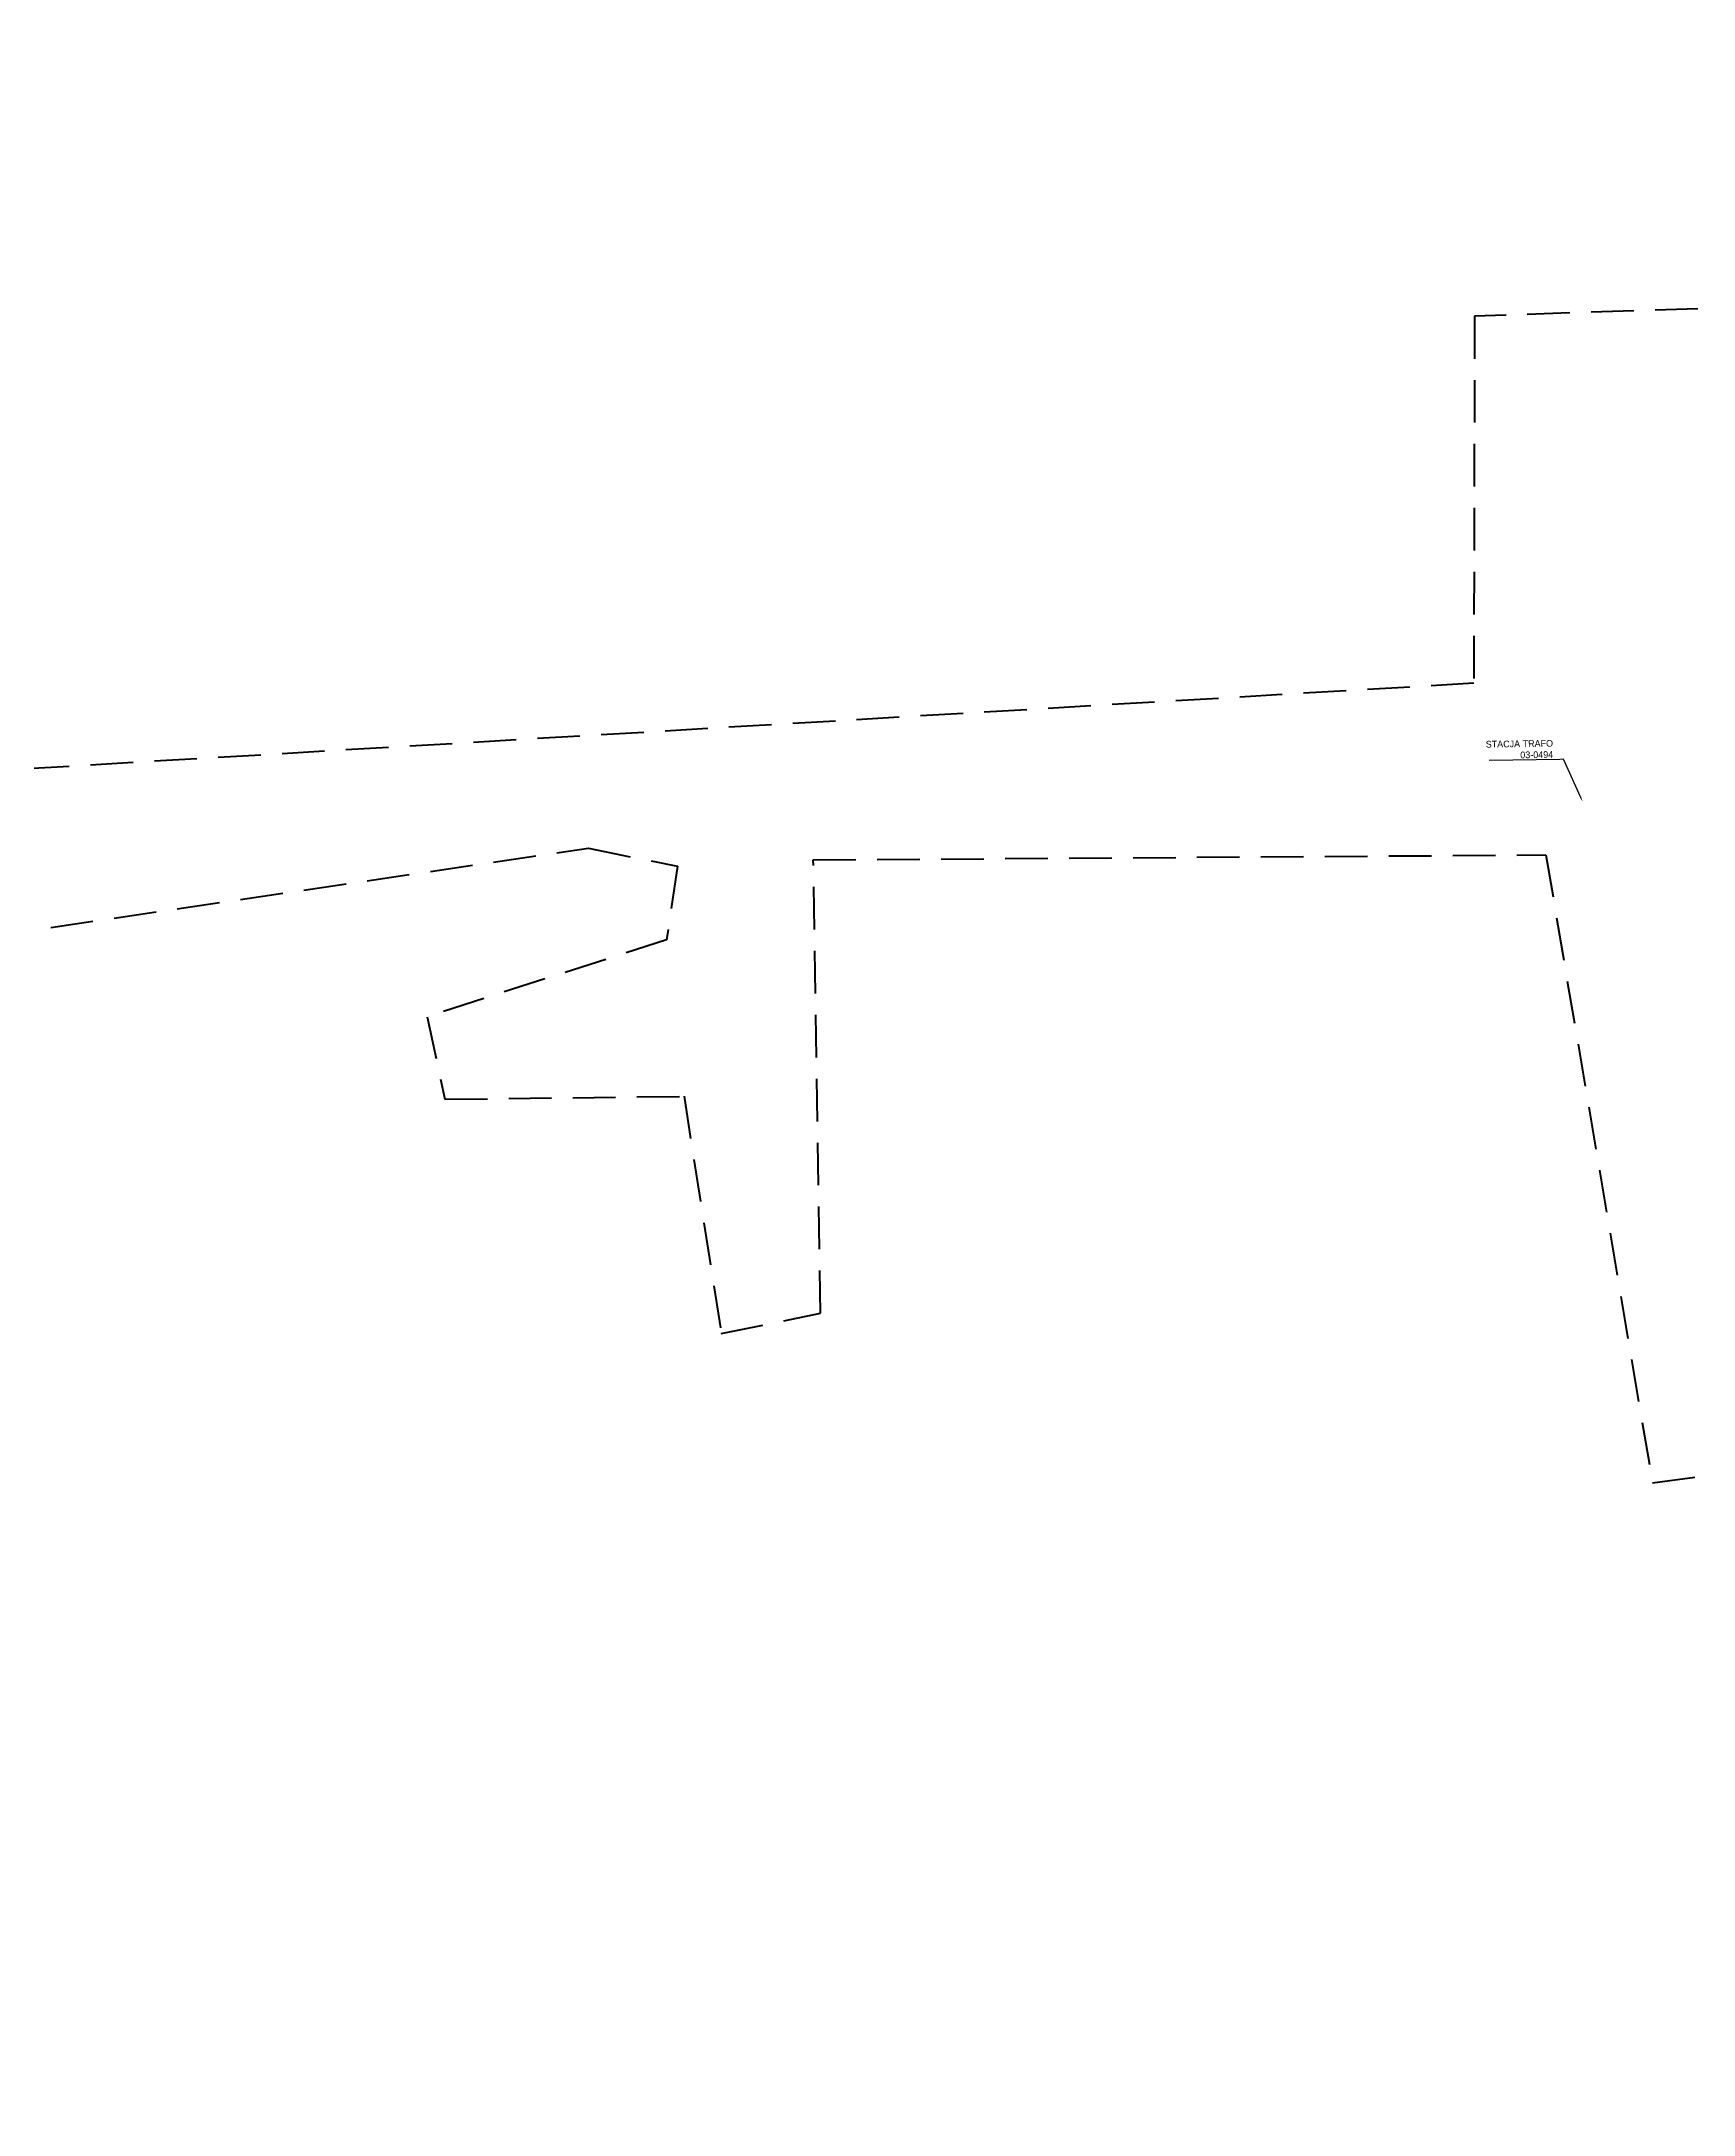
# Model space of a CAD drawing. Header units: metres. Extents: x 7523184 to 829536834, y 5784888 to 575610303.
# Drawn here: x 7526137 to 7526629, y 5786740 to 5787357 of the extents above; entities that cross this region are included whole.
import ezdxf
from ezdxf import colors
from ezdxf.entities.mleader import LeaderData, LeaderLine
from ezdxf.math import Vec2, Vec3

# ---------------------------------------------------------------- set-up
doc = ezdxf.new("R2010")
doc.units = ezdxf.units.M
doc.header["$MEASUREMENT"] = 0
doc.linetypes.add('DASHED', pattern=[19.05, 12.7, -6.35])
doc.layers.get('0').update_dxf_attribs({"lineweight": 18})
doc.layers.add('!trafo', color=6, linetype='DASHED', lineweight=50)
doc.layers.add('_mm trafo', color=3, linetype='Continuous', plot=False)
doc.styles.get("Standard").update_dxf_attribs({"font": ''})
doc.styles.get('Standard').set_extended_font_data('Lato Light')
picture_1 = doc.add_image_def('image1.png', size_in_pixel=(5547, 3763))

msp = doc.modelspace()

# ---------------------------------------------------------------- linework, layer by layer
at = {"layer": '!trafo'}
msp.add_lwpolyline([(7525815.72212, 5787043.95594), (7525887.16114, 5787046.90188), (7525883.11061, 5787090.10756), (7525970.19706, 5787068.50472), (7526299.95499, 5787117.0724), (7526326.53166, 5787111.71586), (7526323.27242, 5787089.79732), (7526251.90683, 5787066.88781), (7526257.2165, 5787042.29537), (7526328.46362, 5787043.19852), (7526339.5393, 5786972.52516), (7526369.07443, 5786978.59041), (7526366.96478, 5787113.60817), (7526585.20291, 5787115.08584), (7526616.93208, 5786928.08626), (7526679.04025, 5786936.18732), (7526635.15948, 5787214.32389), (7526904.13272, 5787246.47671), (7526896.99152, 5787286.3443), (7526563.959, 5787275.57972), (7526563.70584, 5787166.21336), (7525958.82631, 5787130.43366), (7525802.20572, 5787171.61407)], close=True, dxfattribs=at)

# ---------------------------------------------------------------- pictures from other files: only their frames are drawn
image = msp.add_image(picture_1, insert=(7523184.3053, 5784887.6493), size_in_units=(6912.7579, 4689.50928))
image.dxf.flags = 7

# ---------------------------------------------------------------- next in the draw order: leaders
at = {"layer": '_mm trafo', "color": 3}
ml = msp.add_multileader_mtext('Standard', dxfattribs=at)
ml.set_content('STACJA TRAFO\\P03-0494', color=3)
ml.set_leader_properties()
ml.build(insert=Vec2(0, 0))
ml.multileader.update_dxf_attribs({"has_text_frame": 1, "text_left_attachment_type": 5, "text_right_attachment_type": 5, "dogleg_length": 1, "arrow_head_size": 1.5})
ctx = ml.context
ctx.base_point, ctx.char_height, ctx.arrow_head_size, ctx.plane_origin, ctx.plane_x_axis, ctx.plane_y_axis = Vec3(7526564.68865, 5787143.18433), 2, 1.5, Vec3(7526599.35082, 5787100.17803), Vec3(0.999891497, 0.014730754), Vec3(-0.014730754, 0.999891497)
ctx.left_attachment, ctx.right_attachment, ctx.text_align_type, ctx.attachment_type = 5, 5, 2, 2
notes = []
notes.append((ctx, [(0, (1, 1, 0), (7526590.39118, 5787143.56299), (-0.999891497, -0.014730754), 1, [(0, [(7526596.11361, 5787130.98604)], 0, [])])]))
ctx.mtext.insert, ctx.mtext.text_direction, ctx.mtext.rotation, ctx.mtext.alignment, ctx.mtext.flow_direction = Vec3(7526587.30578, 5787149.33772), Vec3(0.999891497, 0.014730754), 0.014731286, 3, 5
ctx.mtext.has_bg_fill, ctx.mtext.bg_color, ctx.mtext.bg_scale_factor, ctx.mtext.bg_transparency, ctx.mtext.use_window_bg_color = 1, -1073741824, 1, 0, 1
for ctx, leaders in notes:
    for number, flags, end, landing, length, lines in leaders:
        leader = LeaderData()
        leader.index, (leader.has_last_leader_line, leader.has_dogleg_vector, leader.attachment_direction) = number, flags
        leader.last_leader_point, leader.dogleg_vector, leader.dogleg_length = Vec3(end), Vec3(landing), length
        for number, points, colour, breaks in lines:
            line = LeaderLine()
            line.index, line.vertices, line.color, line.breaks = number, Vec3.list(points), colors.encode_raw_color(colour), breaks
            leader.lines.append(line)
        ctx.leaders.append(leader)

doc.saveas('drawing.dxf')
